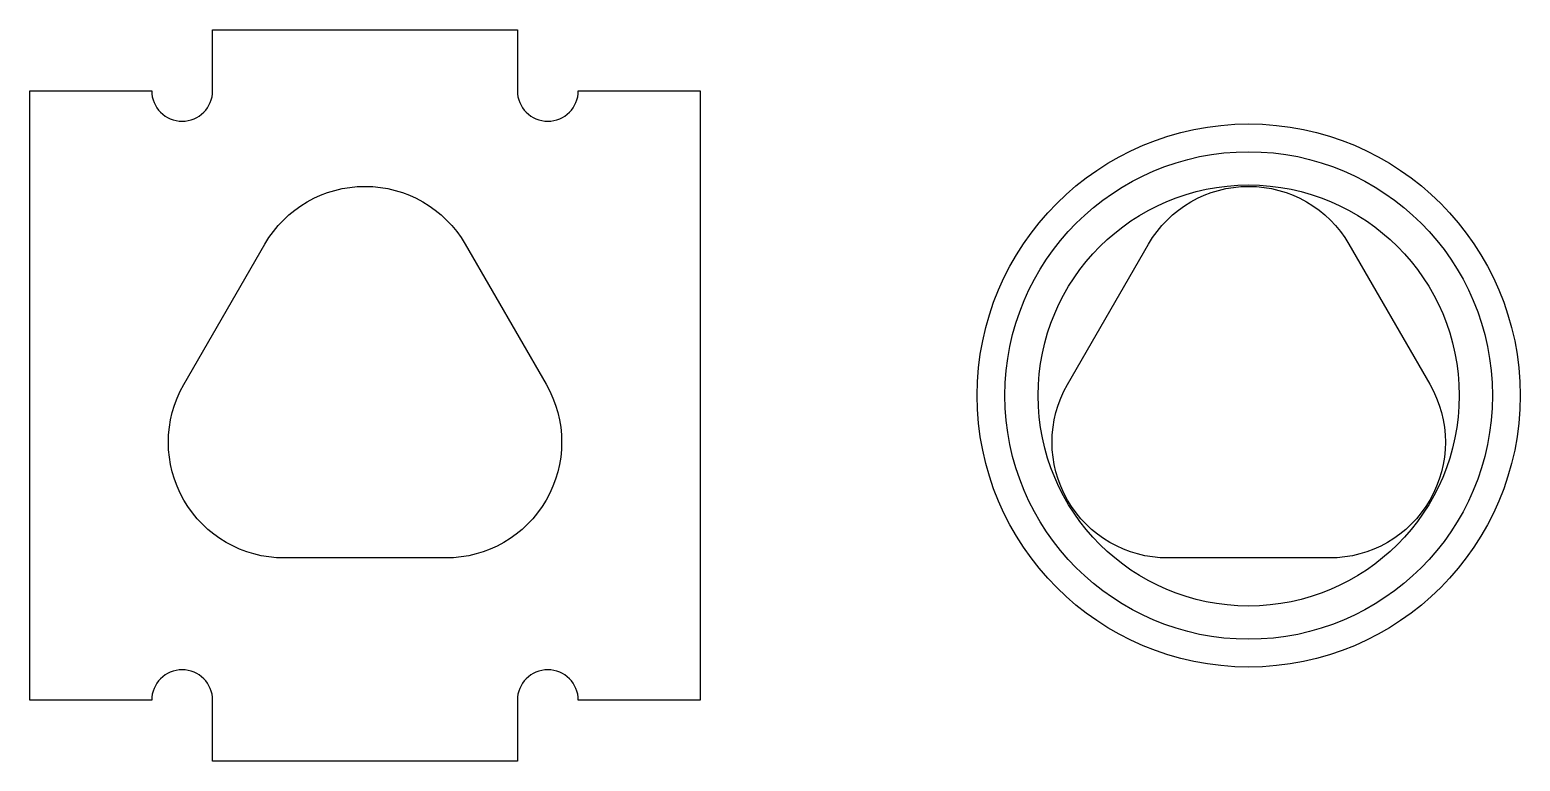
# Model space of a CAD drawing. Header units: millimetres. Extents: x 10 to 58.9, y 7 to 31.
import ezdxf

# ---------------------------------------------------------------- set-up
doc = ezdxf.new("R2010")
doc.units = ezdxf.units.MM

msp = doc.modelspace()

# ---------------------------------------------------------------- linework, layer by layer
for points in [[(32, 29), (32, 9), (28, 9, 1), (26, 9), (26, 7), (21, 7), (16, 7), (16, 9, 1), (14, 9), (10, 9), (10, 29), (14, 29, 1), (16, 29), (16, 31), (21, 31), (26, 31), (26, 29, 1), (28, 29)], [(24.289, 23.966), (26.944, 19.369, -0.577554), (23.653, 13.668), (18.344, 13.669, -0.577249), (15.057, 19.365), (17.713, 23.965, -0.577248)], [(53.289, 23.966), (55.944, 19.369, -0.577554), (52.653, 13.668), (47.344, 13.669, -0.577249), (44.057, 19.365), (46.713, 23.965, -0.577248)]]:
    msp.add_lwpolyline(points, format="xyb", close=True)
for radius in [8.91, 8, 6.91]:
    msp.add_circle((50, 19), radius)

doc.saveas('drawing.dxf')
